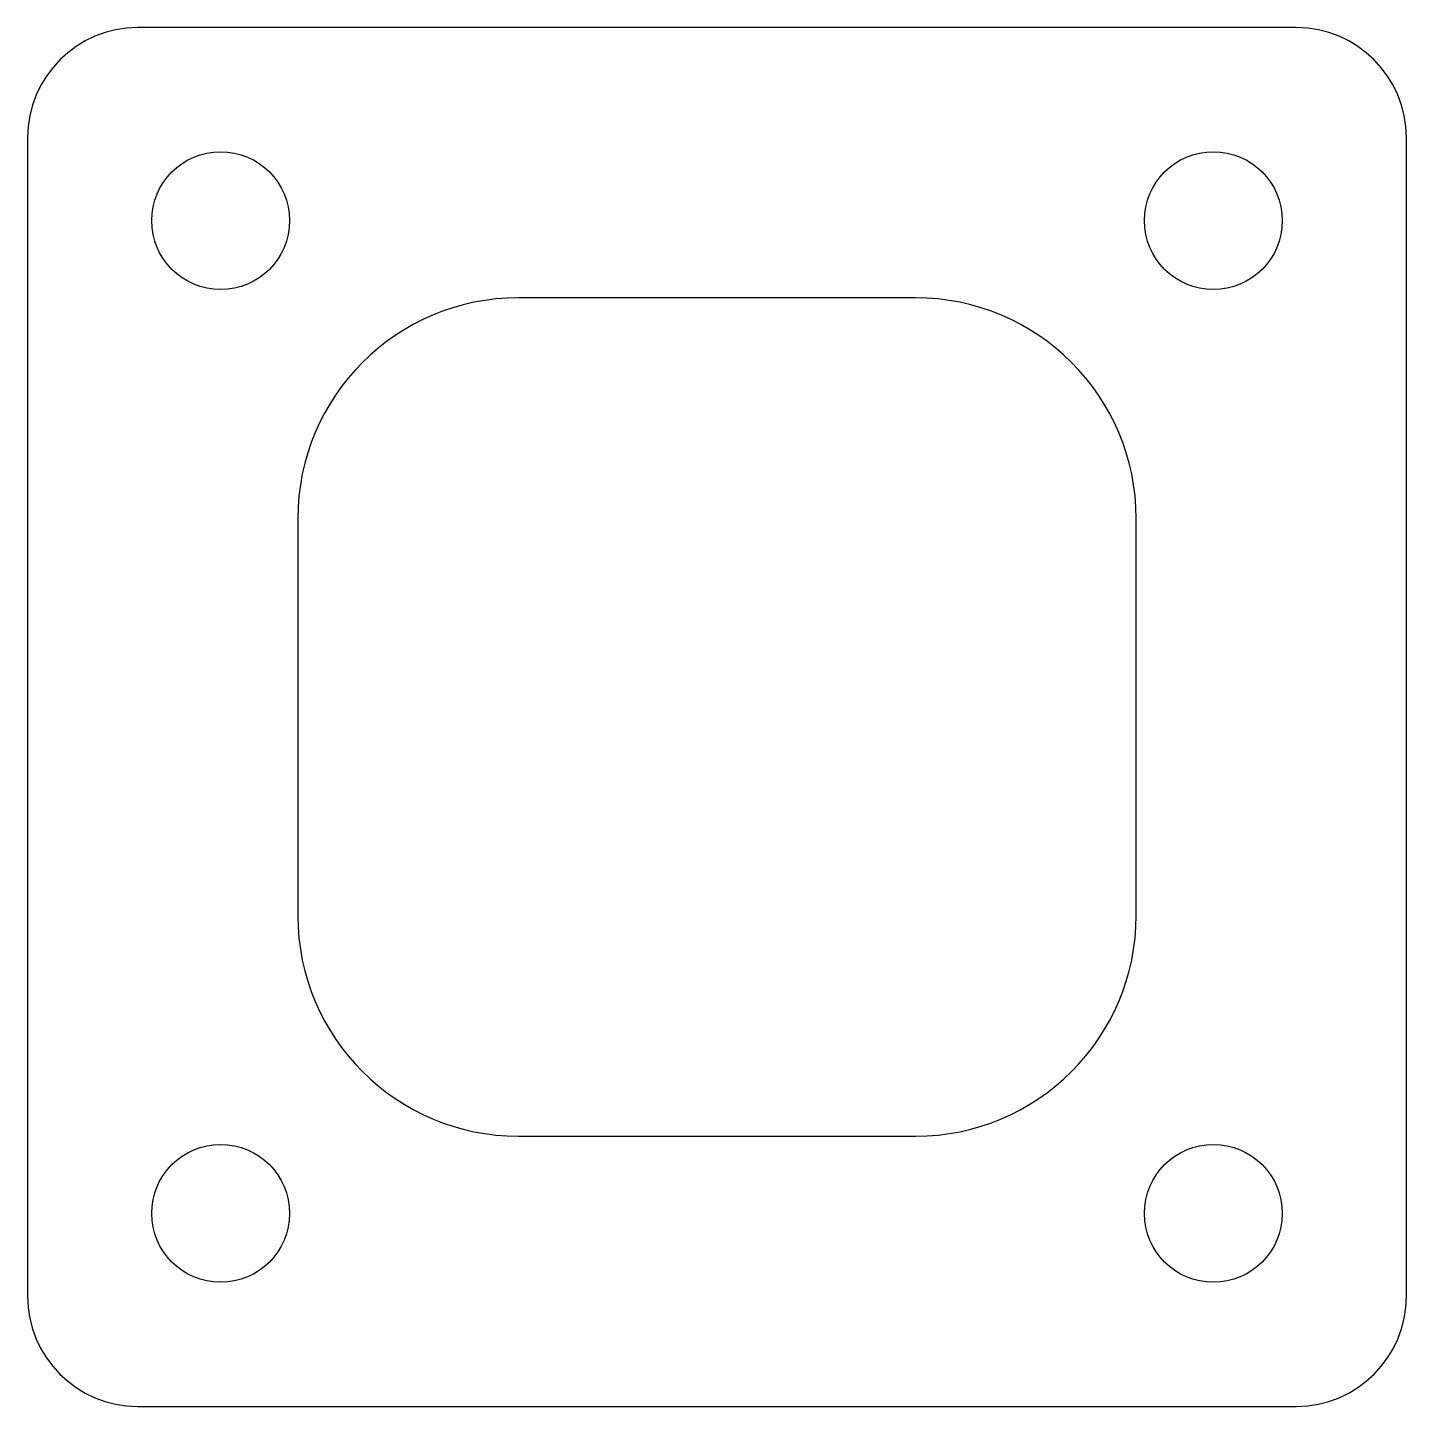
# Model space of a CAD drawing. Header units: millimetres. Extents: x -39.7 to 39.7, y -39.7 to 39.7.
import ezdxf

# ---------------------------------------------------------------- set-up
doc = ezdxf.new("R2010")
doc.units = ezdxf.units.MM
doc.layers.add('Sketch031', color=7, linetype='CONTINUOUS')

msp = doc.modelspace()

# ---------------------------------------------------------------- linework, layer by layer
at = {"layer": 'Sketch031'}
for p, q in [((33.3375, 39.6875), (-33.3375, 39.6875)), ((-39.6875, 33.3375), (-39.6875, -33.3375)), ((39.6875, -33.3375), (39.6875, 33.3375)), ((11.43, 24.13), (-11.43, 24.13)), ((-24.13, 11.43), (-24.13, -11.43)), ((24.13, -11.43), (24.13, 11.43)), ((-11.43, -24.13), (11.43, -24.13)), ((-33.3375, -39.6875), (33.3375, -39.6875))]:
    msp.add_line(p, q, dxfattribs=at)
for centre in [(-28.575, 28.575), (28.575, 28.575), (-28.575, -28.575), (28.575, -28.575)]:
    msp.add_circle(centre, 3.9688, dxfattribs=at)
for centre, radius, start, end in [((-33.3375, 33.3375), 6.35, 90, 180), ((33.3375, 33.3375), 6.35, 0, 90), ((-11.43, 11.43), 12.7, 90, 180), ((11.43, 11.43), 12.7, 0, 90), ((-11.43, -11.43), 12.7, 180, -90), ((11.43, -11.43), 12.7, -90, 0), ((-33.3375, -33.3375), 6.35, 180, -90), ((33.3375, -33.3375), 6.35, -90, 0)]:
    msp.add_arc(centre, radius, start, end, dxfattribs=at)

doc.saveas('drawing.dxf')
